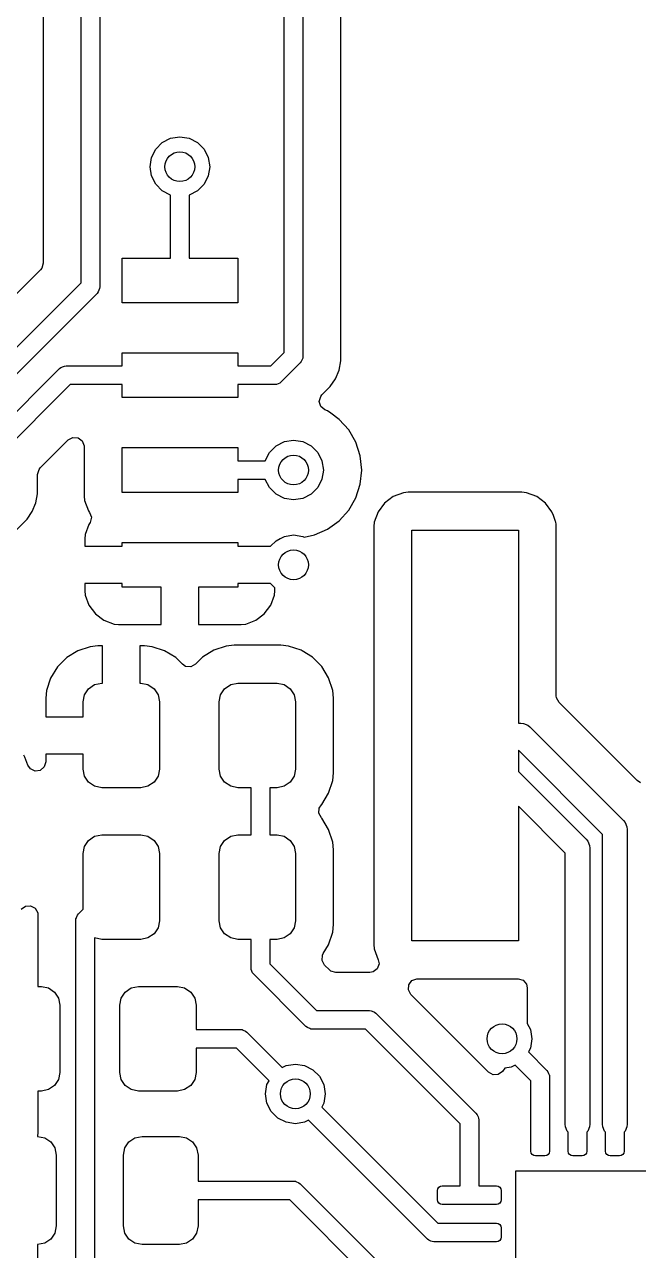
# Model space of a CAD drawing. Extents: x -2.18 to 1.8, y 0.44 to 2.81.
# Drawn here: x 0.478 to 0.802, y 1.783 to 2.43 of the extents above; entities that cross this region are included whole.
import ezdxf

# ---------------------------------------------------------------- set-up
doc = ezdxf.new("R2010")
doc.units = 0
doc.header["$MEASUREMENT"] = 0
doc.layers.add('BLACK', color=7, linetype='CONTINUOUS')

msp = doc.modelspace()

# ---------------------------------------------------------------- linework, layer by layer
at = {"layer": 'BLACK', "linetype": 'CONTINUOUS'}
for p, q in [((0.61508, 2.25704), (0.61508, 2.74296)), ((0.62492, 2.745), (0.62492, 2.255)), ((0.64494, 2.25746), (0.64494, 2.74746)), ((0.51772, 2.6722), (0.51772, 2.29169)), ((0.50787, 2.29373), (0.50787, 2.67017)), ((0.48785, 2.5158), (0.48785, 2.30405)), ((0.54726, 2.36426), (0.55074, 2.36774)), ((0.55074, 2.36774), (0.55513, 2.36998)), ((0.55513, 2.36998), (0.56, 2.37075)), ((0.56, 2.37075), (0.56487, 2.36998)), ((0.56487, 2.36998), (0.56926, 2.36774)), ((0.56926, 2.36774), (0.57274, 2.36426)), ((0.54502, 2.35987), (0.54726, 2.36426)), ((0.57274, 2.36426), (0.57498, 2.35987)), ((0.54425, 2.355), (0.54502, 2.35987)), ((0.54502, 2.35013), (0.54425, 2.355)), ((0.57498, 2.35987), (0.57575, 2.355)), ((0.57575, 2.355), (0.57498, 2.35013)), ((0.54726, 2.34574), (0.54502, 2.35013)), ((0.57498, 2.35013), (0.57274, 2.34574)), ((0.55074, 2.34226), (0.54726, 2.34574)), ((0.55508, 2.34005), (0.55074, 2.34226)), ((0.56926, 2.34226), (0.56492, 2.34005)), ((0.57274, 2.34574), (0.56926, 2.34226)), ((0.55508, 2.30681), (0.55508, 2.34005)), ((0.56492, 2.34005), (0.56492, 2.30681)), ((0.48785, 2.30405), (0.48708, 2.30141)), ((0.52949, 2.28319), (0.52949, 2.30681)), ((0.52949, 2.30681), (0.55508, 2.30681)), ((0.56492, 2.30681), (0.59051, 2.30681)), ((0.59051, 2.30681), (0.59051, 2.28319)), ((0.48642, 2.30059), (0.40324, 2.21741)), ((0.48708, 2.30141), (0.48642, 2.30059)), ((0.37095, 2.15681), (0.50787, 2.29373)), ((0.51762, 2.29073), (0.51689, 2.28896)), ((0.51772, 2.29169), (0.51762, 2.29073)), ((0.51762, 2.29073), (0.51762, 2.29073)), ((0.51628, 2.28821), (0.37791, 2.14985)), ((0.51689, 2.28896), (0.51628, 2.28821)), ((0.59051, 2.28319), (0.52949, 2.28319)), ((0.52949, 2.24992), (0.52949, 2.25681)), ((0.52949, 2.25681), (0.59051, 2.25681)), ((0.59051, 2.25681), (0.59051, 2.24992)), ((0.60796, 2.24992), (0.61508, 2.25704)), ((0.64494, 2.25254), (0.64494, 2.25746)), ((0.62348, 2.25152), (0.61348, 2.24152)), ((0.62409, 2.25227), (0.62348, 2.25152)), ((0.62483, 2.25404), (0.62409, 2.25227)), ((0.62409, 2.25227), (0.62409, 2.25227)), ((0.62492, 2.255), (0.62483, 2.25404)), ((0.64398, 2.24772), (0.64494, 2.25254)), ((0.45652, 2.20848), (0.49652, 2.24848)), ((0.49652, 2.24848), (0.49727, 2.24909)), ((0.49727, 2.24909), (0.49864, 2.24966)), ((0.49727, 2.24909), (0.49727, 2.24909)), ((0.49864, 2.24966), (0.49904, 2.24983)), ((0.49904, 2.24983), (0.5, 2.24992)), ((0.49904, 2.24983), (0.49904, 2.24983)), ((0.5, 2.24992), (0.52949, 2.24992)), ((0.59051, 2.24992), (0.60796, 2.24992)), ((0.6421, 2.24319), (0.64398, 2.24772)), ((0.50204, 2.24008), (0.46492, 2.20296)), ((0.52949, 2.24008), (0.50204, 2.24008)), ((0.52949, 2.23319), (0.52949, 2.24008)), ((0.61, 2.24008), (0.59051, 2.24008)), ((0.59051, 2.24008), (0.59051, 2.23319)), ((0.61096, 2.24017), (0.61, 2.24008)), ((0.61181, 2.24052), (0.61096, 2.24017)), ((0.61096, 2.24017), (0.61096, 2.24017)), ((0.61273, 2.24091), (0.61181, 2.24052)), ((0.61348, 2.24152), (0.61273, 2.24091)), ((0.61273, 2.24091), (0.61273, 2.24091)), ((0.635, 2.23473), (0.63937, 2.2391)), ((0.63937, 2.2391), (0.6421, 2.24319)), ((0.59051, 2.23319), (0.52949, 2.23319)), ((0.63357, 2.23123), (0.63432, 2.23388)), ((0.63437, 2.2286), (0.63357, 2.23123)), ((0.63432, 2.23388), (0.635, 2.23473)), ((0.63647, 2.22682), (0.63437, 2.2286)), ((0.63798, 2.22615), (0.63647, 2.22682)), ((0.63967, 2.22492), (0.63798, 2.22615)), ((0.64407, 2.22173), (0.63967, 2.22492)), ((0.6491, 2.21614), (0.64407, 2.22173)), ((0.50113, 2.21086), (0.50355, 2.21218)), ((0.50355, 2.21218), (0.50629, 2.21198)), ((0.50629, 2.21198), (0.50849, 2.21034)), ((0.65286, 2.20963), (0.6491, 2.21614)), ((0.48637, 2.1961), (0.50113, 2.21086)), ((0.50849, 2.21034), (0.50946, 2.20776)), ((0.50946, 2.20776), (0.50947, 2.20741)), ((0.50947, 2.20741), (0.50947, 2.18127)), ((0.52949, 2.18319), (0.52949, 2.20681)), ((0.52949, 2.20681), (0.59051, 2.20681)), ((0.59051, 2.20681), (0.59051, 2.19992)), ((0.60726, 2.20426), (0.61074, 2.20774)), ((0.61074, 2.20774), (0.61513, 2.20998)), ((0.61513, 2.20998), (0.62, 2.21075)), ((0.62, 2.21075), (0.62487, 2.20998)), ((0.62487, 2.20998), (0.62926, 2.20774)), ((0.62926, 2.20774), (0.63274, 2.20426)), ((0.65518, 2.20248), (0.65286, 2.20963)), ((0.59051, 2.19992), (0.60505, 2.19992)), ((0.60505, 2.19992), (0.60726, 2.20426)), ((0.63274, 2.20426), (0.63498, 2.19987)), ((0.63498, 2.19987), (0.63575, 2.195)), ((0.65596, 2.195), (0.65518, 2.20248)), ((0.48494, 2.19265), (0.48572, 2.19529)), ((0.48494, 2.18746), (0.48494, 2.19265)), ((0.48572, 2.19529), (0.48637, 2.1961)), ((0.63575, 2.195), (0.63498, 2.19013)), ((0.65518, 2.18752), (0.65596, 2.195)), ((0.48494, 2.18254), (0.48494, 2.18746)), ((0.60505, 2.19008), (0.59051, 2.19008)), ((0.59051, 2.19008), (0.59051, 2.18319)), ((0.60726, 2.18574), (0.60505, 2.19008)), ((0.61074, 2.18226), (0.60726, 2.18574)), ((0.63274, 2.18574), (0.62926, 2.18226)), ((0.63498, 2.19013), (0.63274, 2.18574)), ((0.65286, 2.18037), (0.65518, 2.18752)), ((0.48398, 2.17773), (0.48494, 2.18254)), ((0.50947, 2.18127), (0.50972, 2.17889)), ((0.59051, 2.18319), (0.52949, 2.18319)), ((0.61513, 2.18002), (0.61074, 2.18226)), ((0.62, 2.17925), (0.61513, 2.18002)), ((0.62487, 2.18002), (0.62, 2.17925)), ((0.62926, 2.18226), (0.62487, 2.18002)), ((0.6491, 2.17386), (0.65286, 2.18037)), ((0.67263, 2.18102), (0.66802, 2.17757)), ((0.67802, 2.18303), (0.67263, 2.18102)), ((0.68041, 2.18329), (0.67802, 2.18303)), ((0.67802, 2.18303), (0.67802, 2.18303)), ((0.74054, 2.18329), (0.68041, 2.18329)), ((0.68041, 2.18329), (0.68041, 2.18329)), ((0.74292, 2.18303), (0.74054, 2.18329)), ((0.74054, 2.18329), (0.74054, 2.18329)), ((0.74831, 2.18102), (0.74292, 2.18303)), ((0.74832, 2.18102), (0.74831, 2.18102)), ((0.75292, 2.17757), (0.74832, 2.18102)), ((0.47937, 2.1691), (0.4821, 2.17319)), ((0.4821, 2.17319), (0.48398, 2.17773)), ((0.50972, 2.17889), (0.50972, 2.17889)), ((0.50972, 2.17889), (0.51174, 2.1735)), ((0.51174, 2.1735), (0.51237, 2.17265)), ((0.64407, 2.16827), (0.6491, 2.17386)), ((0.66457, 2.17296), (0.66256, 2.16757)), ((0.66802, 2.17757), (0.66457, 2.17296)), ((0.75637, 2.17296), (0.75292, 2.17757)), ((0.7571, 2.171), (0.75637, 2.17296)), ((0.44158, 2.13131), (0.47937, 2.1691)), ((0.51203, 2.16634), (0.51006, 2.16104)), ((0.51237, 2.1668), (0.51203, 2.16634)), ((0.51203, 2.16634), (0.51203, 2.16634)), ((0.51237, 2.17265), (0.51333, 2.17007)), ((0.51275, 2.16738), (0.51237, 2.1668)), ((0.51333, 2.17007), (0.51275, 2.16738)), ((0.63798, 2.16385), (0.64407, 2.16827)), ((0.66256, 2.16757), (0.6623, 2.16518)), ((0.66256, 2.16757), (0.66256, 2.16757)), ((0.75829, 2.16782), (0.7571, 2.171)), ((0.75839, 2.16757), (0.75829, 2.16782)), ((0.75851, 2.16641), (0.75839, 2.16757)), ((0.75864, 2.16518), (0.75851, 2.16641)), ((0.51006, 2.16104), (0.5098, 2.15869)), ((0.51006, 2.16104), (0.51006, 2.16104)), ((0.61309, 2.15893), (0.61513, 2.15998)), ((0.61513, 2.15998), (0.62, 2.16075)), ((0.62, 2.16075), (0.62487, 2.15998)), ((0.62487, 2.15998), (0.62557, 2.15962)), ((0.62557, 2.15962), (0.63111, 2.1608)), ((0.63111, 2.1608), (0.63798, 2.16385)), ((0.6623, 2.16518), (0.6623, 1.94482)), ((0.68232, 1.94673), (0.68232, 2.16327)), ((0.68232, 2.16327), (0.73862, 2.16327)), ((0.73862, 2.16327), (0.73862, 2.0615)), ((0.75864, 2.07588), (0.75864, 2.16518)), ((0.75864, 2.16518), (0.75864, 2.16518)), ((0.5098, 2.15869), (0.5098, 2.15484)), ((0.5098, 2.15484), (0.52949, 2.15484)), ((0.52949, 2.15484), (0.52949, 2.15681)), ((0.52949, 2.15681), (0.59051, 2.15681)), ((0.59051, 2.15681), (0.59051, 2.15484)), ((0.59051, 2.15484), (0.60785, 2.15484)), ((0.60785, 2.15484), (0.61074, 2.15774)), ((0.61074, 2.15774), (0.61301, 2.1589)), ((0.61301, 2.1589), (0.61305, 2.15893)), ((0.61305, 2.15893), (0.61309, 2.15893)), ((0.52949, 2.13516), (0.5098, 2.13516)), ((0.5098, 2.13516), (0.5098, 2.13131)), ((0.52949, 2.13319), (0.52949, 2.13516)), ((0.60785, 2.13516), (0.59051, 2.13516)), ((0.59051, 2.13516), (0.59051, 2.13319)), ((0.6102, 2.13281), (0.60785, 2.13516)), ((0.5098, 2.13131), (0.51006, 2.12896)), ((0.51006, 2.12896), (0.51006, 2.12896)), ((0.51006, 2.12896), (0.51203, 2.12366)), ((0.55016, 2.13319), (0.52949, 2.13319)), ((0.55016, 2.1135), (0.55016, 2.13319)), ((0.59051, 2.13319), (0.56984, 2.13319)), ((0.56984, 2.13319), (0.56984, 2.1135)), ((0.60797, 2.12366), (0.60994, 2.12896)), ((0.60994, 2.12896), (0.6102, 2.13131)), ((0.60994, 2.12896), (0.60994, 2.12896)), ((0.6102, 2.13131), (0.6102, 2.13281)), ((0.6102, 2.13131), (0.6102, 2.13131)), ((0.51203, 2.12366), (0.51203, 2.12366)), ((0.51203, 2.12366), (0.51543, 2.11913)), ((0.60457, 2.11913), (0.60797, 2.12366)), ((0.60797, 2.12366), (0.60797, 2.12366)), ((0.51543, 2.11913), (0.51543, 2.11913)), ((0.51543, 2.11913), (0.51996, 2.11573)), ((0.51996, 2.11573), (0.51996, 2.11573)), ((0.51996, 2.11573), (0.52526, 2.11376)), ((0.59474, 2.11376), (0.60004, 2.11573)), ((0.60004, 2.11573), (0.60457, 2.11913)), ((0.60004, 2.11573), (0.60004, 2.11573)), ((0.60457, 2.11913), (0.60457, 2.11913)), ((0.52526, 2.11376), (0.52526, 2.11376)), ((0.52526, 2.11376), (0.5276, 2.1135)), ((0.5276, 2.1135), (0.52761, 2.1135)), ((0.52761, 2.1135), (0.55016, 2.1135)), ((0.56984, 2.1135), (0.59239, 2.1135)), ((0.59239, 2.1135), (0.5924, 2.1135)), ((0.5924, 2.1135), (0.59474, 2.11376)), ((0.59474, 2.11376), (0.59474, 2.11376)), ((0.51273, 2.10183), (0.50618, 2.09966)), ((0.51677, 2.10224), (0.51273, 2.10183)), ((0.51677, 2.10224), (0.51677, 2.10224)), ((0.51923, 2.10224), (0.51677, 2.10224)), ((0.51923, 2.08256), (0.51923, 2.10224)), ((0.51923, 2.10224), (0.51923, 2.10224)), ((0.54138, 2.10224), (0.53892, 2.10224)), ((0.53892, 2.10224), (0.53892, 2.08256)), ((0.54542, 2.10183), (0.54138, 2.10224)), ((0.55197, 2.09966), (0.54542, 2.10183)), ((0.54542, 2.10183), (0.54542, 2.10183)), ((0.58451, 2.10216), (0.57788, 2.09997)), ((0.5886, 2.10258), (0.58451, 2.10216)), ((0.61325, 2.10258), (0.5886, 2.10258)), ((0.5886, 2.10258), (0.5886, 2.10258)), ((0.61734, 2.10216), (0.61325, 2.10258)), ((0.62397, 2.09997), (0.61734, 2.10216)), ((0.5003, 2.09604), (0.49542, 2.09116)), ((0.50618, 2.09966), (0.5003, 2.09604)), ((0.50618, 2.09966), (0.50618, 2.09966)), ((0.55785, 2.09604), (0.55197, 2.09966)), ((0.55197, 2.09966), (0.55197, 2.09966)), ((0.56131, 2.09257), (0.55785, 2.09604)), ((0.57194, 2.0963), (0.56822, 2.09257)), ((0.57788, 2.09997), (0.57194, 2.0963)), ((0.57788, 2.09997), (0.57788, 2.09997)), ((0.62446, 2.09966), (0.62397, 2.09997)), ((0.62397, 2.09997), (0.62397, 2.09997)), ((0.62991, 2.0963), (0.62446, 2.09966)), ((0.63484, 2.09136), (0.62991, 2.0963)), ((0.49542, 2.09116), (0.4918, 2.08528)), ((0.56306, 2.09145), (0.56131, 2.09257)), ((0.5658, 2.09125), (0.56306, 2.09145)), ((0.56822, 2.09257), (0.5658, 2.09125)), ((0.63851, 2.08542), (0.63484, 2.09136)), ((0.4918, 2.08528), (0.48963, 2.07873)), ((0.4918, 2.08528), (0.4918, 2.08528)), ((0.51497, 2.08181), (0.51874, 2.08256)), ((0.51874, 2.08256), (0.51923, 2.08256)), ((0.53892, 2.08256), (0.53941, 2.08256)), ((0.53941, 2.08256), (0.54318, 2.08181)), ((0.58682, 2.08181), (0.59059, 2.08256)), ((0.59059, 2.08256), (0.61126, 2.08256)), ((0.61126, 2.08256), (0.61503, 2.08181)), ((0.6407, 2.0788), (0.63851, 2.08542)), ((0.48963, 2.07873), (0.48921, 2.07468)), ((0.48963, 2.07873), (0.48963, 2.07873)), ((0.5089, 2.07272), (0.50965, 2.07648)), ((0.50965, 2.07648), (0.51178, 2.07968)), ((0.51178, 2.07968), (0.51497, 2.08181)), ((0.54318, 2.08181), (0.54637, 2.07968)), ((0.54637, 2.07968), (0.5485, 2.07648)), ((0.5485, 2.07648), (0.54925, 2.07272)), ((0.58075, 2.07272), (0.5815, 2.07648)), ((0.5815, 2.07648), (0.58363, 2.07968)), ((0.58363, 2.07968), (0.58682, 2.08181)), ((0.61503, 2.08181), (0.61822, 2.07968)), ((0.61822, 2.07968), (0.62035, 2.07648)), ((0.62035, 2.07648), (0.6211, 2.07272)), ((0.64112, 2.07471), (0.6407, 2.0788)), ((0.75875, 2.07485), (0.75864, 2.07588)), ((0.48921, 2.07468), (0.48921, 2.06484)), ((0.5089, 2.06484), (0.5089, 2.07272)), ((0.54925, 2.07272), (0.54925, 2.03728)), ((0.58075, 2.03728), (0.58075, 2.07272)), ((0.6211, 2.07272), (0.6211, 2.03728)), ((0.64112, 2.03529), (0.64112, 2.07471)), ((0.76007, 2.07243), (0.75875, 2.07485)), ((0.80131, 2.03119), (0.76007, 2.07243)), ((0.48921, 2.06484), (0.5089, 2.06484)), ((0.73862, 2.0615), (0.74, 2.0615)), ((0.74, 2.0615), (0.74127, 2.06138)), ((0.74127, 2.06138), (0.74361, 2.0604)), ((0.74361, 2.0604), (0.7446, 2.0596)), ((0.7446, 2.0596), (0.79412, 2.01007)), ((0.47817, 2.04357), (0.47775, 2.04469)), ((0.47976, 2.03932), (0.47817, 2.04357)), ((0.5089, 2.04516), (0.48921, 2.04516)), ((0.48921, 2.04516), (0.48921, 2.04102)), ((0.5089, 2.03728), (0.5089, 2.04516)), ((0.78303, 2.00278), (0.73862, 2.04719)), ((0.73862, 2.04719), (0.73862, 2.03604)), ((0.48113, 2.03733), (0.47976, 2.03932)), ((0.48364, 2.03619), (0.48113, 2.03733)), ((0.48844, 2.03838), (0.48636, 2.03658)), ((0.48921, 2.04102), (0.48844, 2.03838)), ((0.50965, 2.03352), (0.5089, 2.03728)), ((0.54925, 2.03728), (0.5485, 2.03352)), ((0.5815, 2.03352), (0.58075, 2.03728)), ((0.6211, 2.03728), (0.62035, 2.03352)), ((0.48636, 2.03658), (0.48364, 2.03619)), ((0.51178, 2.03032), (0.50965, 2.03352)), ((0.5485, 2.03352), (0.54637, 2.03032)), ((0.58363, 2.03032), (0.5815, 2.03352)), ((0.62035, 2.03352), (0.61822, 2.03032)), ((0.63851, 2.02458), (0.6407, 2.0312)), ((0.6407, 2.0312), (0.64112, 2.03529)), ((0.73862, 2.03604), (0.77444, 2.00023)), ((0.80306, 2.03007), (0.80131, 2.03119)), ((0.51497, 2.02819), (0.51178, 2.03032)), ((0.51874, 2.02744), (0.51497, 2.02819)), ((0.53941, 2.02744), (0.51874, 2.02744)), ((0.54318, 2.02819), (0.53941, 2.02744)), ((0.54637, 2.03032), (0.54318, 2.02819)), ((0.58682, 2.02819), (0.58363, 2.03032)), ((0.59059, 2.02744), (0.58682, 2.02819)), ((0.59758, 2.02744), (0.59059, 2.02744)), ((0.59758, 2.00256), (0.59758, 2.02744)), ((0.61126, 2.02744), (0.60742, 2.02744)), ((0.60742, 2.02744), (0.60742, 2.00256)), ((0.61503, 2.02819), (0.61126, 2.02744)), ((0.61822, 2.03032), (0.61503, 2.02819)), ((0.63484, 2.01864), (0.63851, 2.02458)), ((0.63354, 2.01671), (0.63466, 2.01845)), ((0.63466, 2.01845), (0.63472, 2.01851)), ((0.63472, 2.01851), (0.63484, 2.01864)), ((0.76334, 1.99294), (0.73862, 2.01766)), ((0.73862, 2.01766), (0.73862, 1.94673)), ((0.63334, 2.01396), (0.63354, 2.01671)), ((0.63466, 2.01155), (0.63334, 2.01396)), ((0.63484, 2.01136), (0.63466, 2.01155)), ((0.63851, 2.00542), (0.63484, 2.01136)), ((0.6407, 1.9988), (0.63851, 2.00542)), ((0.79412, 2.01007), (0.79493, 2.00908)), ((0.79493, 2.00908), (0.7959, 2.00674)), ((0.7959, 2.00674), (0.79603, 2.00547)), ((0.79603, 2.00547), (0.79603, 1.84992)), ((0.50965, 1.99648), (0.51178, 1.99968)), ((0.51178, 1.99968), (0.51497, 2.00181)), ((0.51497, 2.00181), (0.51874, 2.00256)), ((0.51874, 2.00256), (0.53941, 2.00256)), ((0.53941, 2.00256), (0.54318, 2.00181)), ((0.54318, 2.00181), (0.54637, 1.99968)), ((0.54637, 1.99968), (0.5485, 1.99648)), ((0.5815, 1.99648), (0.58363, 1.99968)), ((0.58363, 1.99968), (0.58682, 2.00181)), ((0.58682, 2.00181), (0.59059, 2.00256)), ((0.59059, 2.00256), (0.59758, 2.00256)), ((0.60742, 2.00256), (0.61126, 2.00256)), ((0.61126, 2.00256), (0.61503, 2.00181)), ((0.61503, 2.00181), (0.61822, 1.99968)), ((0.61822, 1.99968), (0.62035, 1.99648)), ((0.64112, 1.99471), (0.6407, 1.9988)), ((0.77444, 2.00023), (0.77525, 1.99924)), ((0.77525, 1.99924), (0.77622, 1.9969)), ((0.78303, 1.84992), (0.78303, 2.00278)), ((0.5089, 1.99272), (0.50965, 1.99648)), ((0.5089, 1.96336), (0.5089, 1.99272)), ((0.5485, 1.99648), (0.54925, 1.99272)), ((0.54925, 1.99272), (0.54925, 1.95728)), ((0.58075, 1.99272), (0.5815, 1.99648)), ((0.58075, 1.95728), (0.58075, 1.99272)), ((0.62035, 1.99648), (0.6211, 1.99272)), ((0.6211, 1.99272), (0.6211, 1.95728)), ((0.64112, 1.95529), (0.64112, 1.99471)), ((0.76334, 1.84992), (0.76334, 1.99294)), ((0.77622, 1.9969), (0.77634, 1.99563)), ((0.77634, 1.99563), (0.77634, 1.84992)), ((0.47629, 1.96336), (0.47849, 1.96501)), ((0.47849, 1.96501), (0.48124, 1.9652)), ((0.48124, 1.9652), (0.48365, 1.96388)), ((0.48365, 1.96388), (0.48497, 1.96147)), ((0.48497, 1.96147), (0.48504, 1.9602)), ((0.48504, 1.9602), (0.48506, 1.9602)), ((0.48506, 1.9602), (0.48506, 1.92256)), ((0.50541, 1.95903), (0.50591, 1.96023)), ((0.50591, 1.96023), (0.50652, 1.96098)), ((0.50591, 1.96023), (0.50591, 1.96023)), ((0.50652, 1.96098), (0.5089, 1.96336)), ((0.50508, 1.9575), (0.50517, 1.95846)), ((0.50508, 1.695), (0.50508, 1.9575)), ((0.50517, 1.95846), (0.50521, 1.95854)), ((0.50521, 1.95854), (0.50541, 1.95903)), ((0.5485, 1.95352), (0.54637, 1.95032)), ((0.54925, 1.95728), (0.5485, 1.95352)), ((0.5815, 1.95352), (0.58075, 1.95728)), ((0.58363, 1.95032), (0.5815, 1.95352)), ((0.62035, 1.95352), (0.61822, 1.95032)), ((0.6211, 1.95728), (0.62035, 1.95352)), ((0.6407, 1.9512), (0.64112, 1.95529)), ((0.51497, 1.94819), (0.51492, 1.94823)), ((0.51492, 1.94823), (0.51492, 1.69704)), ((0.51874, 1.94744), (0.51497, 1.94819)), ((0.53941, 1.94744), (0.51874, 1.94744)), ((0.54318, 1.94819), (0.53941, 1.94744)), ((0.54637, 1.95032), (0.54318, 1.94819)), ((0.58682, 1.94819), (0.58363, 1.95032)), ((0.59059, 1.94744), (0.58682, 1.94819)), ((0.59758, 1.94744), (0.59059, 1.94744)), ((0.59758, 1.9325), (0.59758, 1.94744)), ((0.61126, 1.94744), (0.60742, 1.94744)), ((0.60742, 1.94744), (0.60742, 1.93454)), ((0.61503, 1.94819), (0.61126, 1.94744)), ((0.61822, 1.95032), (0.61503, 1.94819)), ((0.63851, 1.94458), (0.6407, 1.9512)), ((0.73862, 1.94673), (0.68232, 1.94673)), ((0.63565, 1.93994), (0.63851, 1.94458)), ((0.63851, 1.94458), (0.63851, 1.94458)), ((0.63851, 1.94458), (0.63851, 1.94458)), ((0.6623, 1.94482), (0.66256, 1.94243)), ((0.66256, 1.94243), (0.66256, 1.94243)), ((0.66256, 1.94243), (0.66469, 1.93671)), ((0.60742, 1.93454), (0.63204, 1.90992)), ((0.63503, 1.93634), (0.63523, 1.93908)), ((0.63635, 1.93392), (0.63503, 1.93634)), ((0.63523, 1.93908), (0.63565, 1.93994)), ((0.6389, 1.93137), (0.63635, 1.93392)), ((0.66509, 1.93447), (0.66413, 1.9319)), ((0.66469, 1.93671), (0.66461, 1.93668)), ((0.66461, 1.93668), (0.66509, 1.93447)), ((0.59767, 1.93154), (0.59758, 1.9325)), ((0.59841, 1.92977), (0.59767, 1.93154)), ((0.59902, 1.92902), (0.59841, 1.92977)), ((0.59841, 1.92977), (0.59841, 1.92977)), ((0.62652, 1.90152), (0.59902, 1.92902)), ((0.63971, 1.93072), (0.6389, 1.93137)), ((0.64235, 1.92994), (0.63971, 1.93072)), ((0.66022, 1.92994), (0.64235, 1.92994)), ((0.66192, 1.93025), (0.66022, 1.92994)), ((0.66413, 1.9319), (0.66192, 1.93025)), ((0.48506, 1.92256), (0.48691, 1.92256)), ((0.48691, 1.92256), (0.49068, 1.92181)), ((0.49068, 1.92181), (0.49387, 1.91968)), ((0.53113, 1.91968), (0.53432, 1.92181)), ((0.53432, 1.92181), (0.53809, 1.92256)), ((0.53809, 1.92256), (0.55876, 1.92256)), ((0.55876, 1.92256), (0.56253, 1.92181)), ((0.56253, 1.92181), (0.56572, 1.91968)), ((0.68057, 1.92079), (0.68077, 1.92354)), ((0.68189, 1.91838), (0.68057, 1.92079)), ((0.68077, 1.92354), (0.68242, 1.92574)), ((0.68242, 1.92574), (0.685, 1.9267)), ((0.685, 1.9267), (0.68535, 1.92671)), ((0.68535, 1.92671), (0.73844, 1.92671)), ((0.73844, 1.92671), (0.74108, 1.92594)), ((0.74108, 1.92594), (0.74288, 1.92386)), ((0.74288, 1.92386), (0.74332, 1.92183)), ((0.74332, 1.92183), (0.74332, 1.90311)), ((0.49387, 1.91968), (0.496, 1.91648)), ((0.496, 1.91648), (0.49675, 1.91272)), ((0.52825, 1.91272), (0.529, 1.91648)), ((0.529, 1.91648), (0.53113, 1.91968)), ((0.56572, 1.91968), (0.56785, 1.91648)), ((0.56785, 1.91648), (0.5686, 1.91272)), ((0.72292, 1.87735), (0.68189, 1.91838)), ((0.49675, 1.91272), (0.49675, 1.87728)), ((0.52825, 1.87728), (0.52825, 1.91272)), ((0.5686, 1.91272), (0.5686, 1.89992)), ((0.63204, 1.90992), (0.66, 1.90992)), ((0.66, 1.90992), (0.66096, 1.90983)), ((0.66096, 1.90983), (0.66096, 1.90983)), ((0.66096, 1.90983), (0.66148, 1.90961)), ((0.66148, 1.90961), (0.66273, 1.90909)), ((0.66273, 1.90909), (0.66273, 1.90909)), ((0.66273, 1.90909), (0.66348, 1.90848)), ((0.66348, 1.90848), (0.71624, 1.85572)), ((0.62727, 1.90091), (0.62652, 1.90152)), ((0.74332, 1.90311), (0.74498, 1.89987)), ((0.5686, 1.89992), (0.5919, 1.89992)), ((0.5919, 1.89992), (0.59286, 1.89983)), ((0.59286, 1.89983), (0.59286, 1.89983)), ((0.59286, 1.89983), (0.59338, 1.89961)), ((0.59338, 1.89961), (0.59463, 1.89909)), ((0.59463, 1.89909), (0.59463, 1.89909)), ((0.59463, 1.89909), (0.59538, 1.89848)), ((0.59538, 1.89848), (0.614, 1.87986)), ((0.62852, 1.90039), (0.62727, 1.90091)), ((0.62727, 1.90091), (0.62727, 1.90091)), ((0.62904, 1.90017), (0.62852, 1.90039)), ((0.63, 1.90008), (0.62904, 1.90017)), ((0.62904, 1.90017), (0.62904, 1.90017)), ((0.65796, 1.90008), (0.63, 1.90008)), ((0.70783, 1.85021), (0.65796, 1.90008)), ((0.74498, 1.89987), (0.74575, 1.895)), ((0.74575, 1.895), (0.74498, 1.89013)), ((0.58986, 1.89008), (0.5686, 1.89008)), ((0.5686, 1.89008), (0.5686, 1.87728)), ((0.60704, 1.8729), (0.58986, 1.89008)), ((0.74498, 1.89013), (0.74391, 1.88805)), ((0.74391, 1.88805), (0.75364, 1.87832)), ((0.49675, 1.87728), (0.496, 1.87352)), ((0.529, 1.87352), (0.52825, 1.87728)), ((0.5686, 1.87728), (0.56785, 1.87352)), ((0.614, 1.87986), (0.61608, 1.88093)), ((0.61608, 1.88093), (0.62095, 1.8817)), ((0.62095, 1.8817), (0.62582, 1.88093)), ((0.62582, 1.88093), (0.63021, 1.87869)), ((0.63021, 1.87869), (0.63369, 1.87521)), ((0.72528, 1.87604), (0.72292, 1.87735)), ((0.72803, 1.87621), (0.72528, 1.87604)), ((0.73025, 1.87783), (0.72803, 1.87621)), ((0.73152, 1.87949), (0.73025, 1.87783)), ((0.73487, 1.88002), (0.73152, 1.87949)), ((0.73695, 1.88109), (0.73487, 1.88002)), ((0.74524, 1.8728), (0.73695, 1.88109)), ((0.75364, 1.87832), (0.75425, 1.87758)), ((0.75425, 1.87758), (0.75425, 1.87758)), ((0.75425, 1.87758), (0.75461, 1.87671)), ((0.75461, 1.87671), (0.75492, 1.87596)), ((0.75492, 1.87596), (0.75498, 1.8758)), ((0.75498, 1.8758), (0.75508, 1.87484)), ((0.49387, 1.87032), (0.49068, 1.86819)), ((0.496, 1.87352), (0.49387, 1.87032)), ((0.53113, 1.87032), (0.529, 1.87352)), ((0.53432, 1.86819), (0.53113, 1.87032)), ((0.56572, 1.87032), (0.56253, 1.86819)), ((0.56785, 1.87352), (0.56572, 1.87032)), ((0.6052, 1.86595), (0.60597, 1.87082)), ((0.60597, 1.87082), (0.60704, 1.8729)), ((0.63369, 1.87521), (0.63593, 1.87082)), ((0.63593, 1.87082), (0.6367, 1.86595)), ((0.74524, 1.86419), (0.74524, 1.8728)), ((0.75508, 1.87484), (0.75508, 1.86419)), ((0.48691, 1.86744), (0.48506, 1.86744)), ((0.48506, 1.86744), (0.48506, 1.84478)), ((0.49068, 1.86819), (0.48691, 1.86744)), ((0.53809, 1.86744), (0.53432, 1.86819)), ((0.55876, 1.86744), (0.53809, 1.86744)), ((0.56253, 1.86819), (0.55876, 1.86744)), ((0.60597, 1.86108), (0.6052, 1.86595)), ((0.6367, 1.86595), (0.63593, 1.86108)), ((0.74524, 1.83565), (0.74524, 1.86419)), ((0.75508, 1.86419), (0.75508, 1.83565)), ((0.60821, 1.85669), (0.60597, 1.86108)), ((0.61169, 1.85321), (0.60821, 1.85669)), ((0.63593, 1.86108), (0.63486, 1.859)), ((0.63486, 1.859), (0.6961, 1.79776)), ((0.61608, 1.85097), (0.61169, 1.85321)), ((0.62095, 1.8502), (0.61608, 1.85097)), ((0.62582, 1.85097), (0.62095, 1.8502)), ((0.6279, 1.85204), (0.62582, 1.85097)), ((0.69059, 1.78935), (0.6279, 1.85204)), ((0.70783, 1.81744), (0.70783, 1.85021)), ((0.71624, 1.85572), (0.71685, 1.85498)), ((0.71685, 1.85498), (0.71685, 1.85498)), ((0.71685, 1.85498), (0.71733, 1.85381)), ((0.71733, 1.85381), (0.71758, 1.85321)), ((0.71758, 1.85321), (0.71758, 1.8532)), ((0.71758, 1.8532), (0.71768, 1.85224)), ((0.71768, 1.85224), (0.71768, 1.81744)), ((0.76347, 1.84865), (0.76334, 1.84992)), ((0.77634, 1.84992), (0.77622, 1.84865)), ((0.78315, 1.84865), (0.78303, 1.84992)), ((0.79603, 1.84992), (0.7959, 1.84865)), ((0.48506, 1.84478), (0.48494, 1.84438)), ((0.48494, 1.84438), (0.48494, 1.84354)), ((0.48494, 1.84354), (0.48871, 1.84279)), ((0.53629, 1.84279), (0.54006, 1.84354)), ((0.54006, 1.84354), (0.55974, 1.84354)), ((0.55974, 1.84354), (0.56351, 1.84279)), ((0.76444, 1.84631), (0.76347, 1.84865)), ((0.76492, 1.84583), (0.76444, 1.84631)), ((0.76492, 1.83565), (0.76492, 1.84583)), ((0.77525, 1.84631), (0.77476, 1.84583)), ((0.77476, 1.84583), (0.77476, 1.83565)), ((0.77622, 1.84865), (0.77525, 1.84631)), ((0.78412, 1.84631), (0.78315, 1.84865)), ((0.78461, 1.84583), (0.78412, 1.84631)), ((0.78461, 1.83565), (0.78461, 1.84583)), ((0.79493, 1.84631), (0.79445, 1.84583)), ((0.79445, 1.84583), (0.79445, 1.83565)), ((0.7959, 1.84865), (0.79493, 1.84631)), ((0.48871, 1.84279), (0.4919, 1.84066)), ((0.4919, 1.84066), (0.49403, 1.83747)), ((0.49403, 1.83747), (0.49478, 1.8337)), ((0.53022, 1.8337), (0.53097, 1.83747)), ((0.53097, 1.83747), (0.5331, 1.84066)), ((0.5331, 1.84066), (0.53629, 1.84279)), ((0.56351, 1.84279), (0.5667, 1.84066)), ((0.5667, 1.84066), (0.56884, 1.83747)), ((0.56884, 1.83747), (0.56959, 1.8337)), ((0.49478, 1.8337), (0.49478, 1.7963)), ((0.53022, 1.7963), (0.53022, 1.8337)), ((0.56959, 1.8337), (0.56959, 1.81992)), ((0.74542, 1.83471), (0.74524, 1.83565)), ((0.74596, 1.83391), (0.74542, 1.83471)), ((0.74676, 1.83338), (0.74596, 1.83391)), ((0.7477, 1.83319), (0.74676, 1.83338)), ((0.75262, 1.83319), (0.7477, 1.83319)), ((0.75356, 1.83338), (0.75262, 1.83319)), ((0.75436, 1.83391), (0.75356, 1.83338)), ((0.75489, 1.83471), (0.75436, 1.83391)), ((0.75508, 1.83565), (0.75489, 1.83471)), ((0.76511, 1.83471), (0.76492, 1.83565)), ((0.76564, 1.83391), (0.76511, 1.83471)), ((0.76644, 1.83338), (0.76564, 1.83391)), ((0.76738, 1.83319), (0.76644, 1.83338)), ((0.7723, 1.83319), (0.76738, 1.83319)), ((0.77324, 1.83338), (0.7723, 1.83319)), ((0.77404, 1.83391), (0.77324, 1.83338)), ((0.77458, 1.83471), (0.77404, 1.83391)), ((0.77476, 1.83565), (0.77458, 1.83471)), ((0.78479, 1.83471), (0.78461, 1.83565)), ((0.78533, 1.83391), (0.78479, 1.83471)), ((0.78613, 1.83338), (0.78533, 1.83391)), ((0.78707, 1.83319), (0.78613, 1.83338)), ((0.79199, 1.83319), (0.78707, 1.83319)), ((0.79293, 1.83338), (0.79199, 1.83319)), ((0.79373, 1.83391), (0.79293, 1.83338)), ((0.79426, 1.83471), (0.79373, 1.83391)), ((0.79445, 1.83565), (0.79426, 1.83471)), ((0.73736, 1.68161), (0.73736, 1.82531)), ((0.73736, 1.82531), (0.84169, 1.82531)), ((0.56959, 1.81992), (0.62, 1.81992)), ((0.62, 1.81992), (0.62096, 1.81983)), ((0.62096, 1.81983), (0.62096, 1.81983)), ((0.62096, 1.81983), (0.62127, 1.8197)), ((0.62127, 1.8197), (0.62273, 1.81909)), ((0.62273, 1.81909), (0.62273, 1.81909)), ((0.62273, 1.81909), (0.62348, 1.81848)), ((0.62348, 1.81848), (0.66389, 1.77807)), ((0.69674, 1.81672), (0.69754, 1.81725)), ((0.69754, 1.81725), (0.69848, 1.81744)), ((0.69848, 1.81744), (0.70783, 1.81744)), ((0.71768, 1.81744), (0.72703, 1.81744)), ((0.72703, 1.81744), (0.72797, 1.81725)), ((0.72797, 1.81725), (0.72877, 1.81672)), ((0.69602, 1.81498), (0.69621, 1.81592)), ((0.69602, 1.81006), (0.69602, 1.81498)), ((0.69621, 1.81592), (0.69674, 1.81672)), ((0.72877, 1.81672), (0.7293, 1.81592)), ((0.7293, 1.81592), (0.72949, 1.81498)), ((0.72949, 1.81498), (0.72949, 1.81006)), ((0.61796, 1.81008), (0.56959, 1.81008)), ((0.56959, 1.81008), (0.56959, 1.7963)), ((0.65837, 1.76967), (0.61796, 1.81008)), ((0.69621, 1.80912), (0.69602, 1.81006)), ((0.69674, 1.80832), (0.69621, 1.80912)), ((0.69754, 1.80779), (0.69674, 1.80832)), ((0.69848, 1.8076), (0.69754, 1.80779)), ((0.72703, 1.8076), (0.69848, 1.8076)), ((0.72797, 1.80779), (0.72703, 1.8076)), ((0.72877, 1.80832), (0.72797, 1.80779)), ((0.7293, 1.80912), (0.72877, 1.80832)), ((0.72949, 1.81006), (0.7293, 1.80912)), ((0.6961, 1.79776), (0.71276, 1.79776)), ((0.71276, 1.79776), (0.72703, 1.79776)), ((0.72703, 1.79776), (0.72797, 1.79757)), ((0.49403, 1.79253), (0.4919, 1.78934)), ((0.49478, 1.7963), (0.49403, 1.79253)), ((0.53097, 1.79253), (0.53022, 1.7963)), ((0.5331, 1.78934), (0.53097, 1.79253)), ((0.56884, 1.79253), (0.5667, 1.78934)), ((0.56959, 1.7963), (0.56884, 1.79253)), ((0.72797, 1.79757), (0.72877, 1.79704)), ((0.72877, 1.79704), (0.7293, 1.79624)), ((0.7293, 1.79624), (0.72949, 1.7953)), ((0.72949, 1.7953), (0.72949, 1.79037)), ((0.48871, 1.78721), (0.48494, 1.78646)), ((0.48494, 1.78646), (0.48494, 1.76568)), ((0.4919, 1.78934), (0.48871, 1.78721)), ((0.53629, 1.78721), (0.5331, 1.78934)), ((0.54006, 1.78646), (0.53629, 1.78721)), ((0.55974, 1.78646), (0.54006, 1.78646)), ((0.56351, 1.78721), (0.55974, 1.78646)), ((0.5667, 1.78934), (0.56351, 1.78721)), ((0.69133, 1.78874), (0.69059, 1.78935)), ((0.69237, 1.78831), (0.69133, 1.78874)), ((0.69133, 1.78874), (0.69133, 1.78874)), ((0.69311, 1.78801), (0.69237, 1.78831)), ((0.69407, 1.78791), (0.69311, 1.78801)), ((0.69311, 1.78801), (0.69311, 1.78801)), ((0.69848, 1.78791), (0.69407, 1.78791)), ((0.72703, 1.78791), (0.69848, 1.78791)), ((0.72797, 1.7881), (0.72703, 1.78791)), ((0.72877, 1.78863), (0.72797, 1.7881)), ((0.7293, 1.78943), (0.72877, 1.78863)), ((0.72949, 1.79037), (0.7293, 1.78943))]:
    msp.add_line(p, q, dxfattribs=at)
at = {"layer": 'BLACK'}
for centre in [(0.56, 2.355), (0.62, 2.195), (0.62, 2.145), (0.73, 1.895), (0.62095, 1.86595)]:
    msp.add_circle(centre, 0.00787, dxfattribs=at)

doc.saveas('drawing.dxf')
